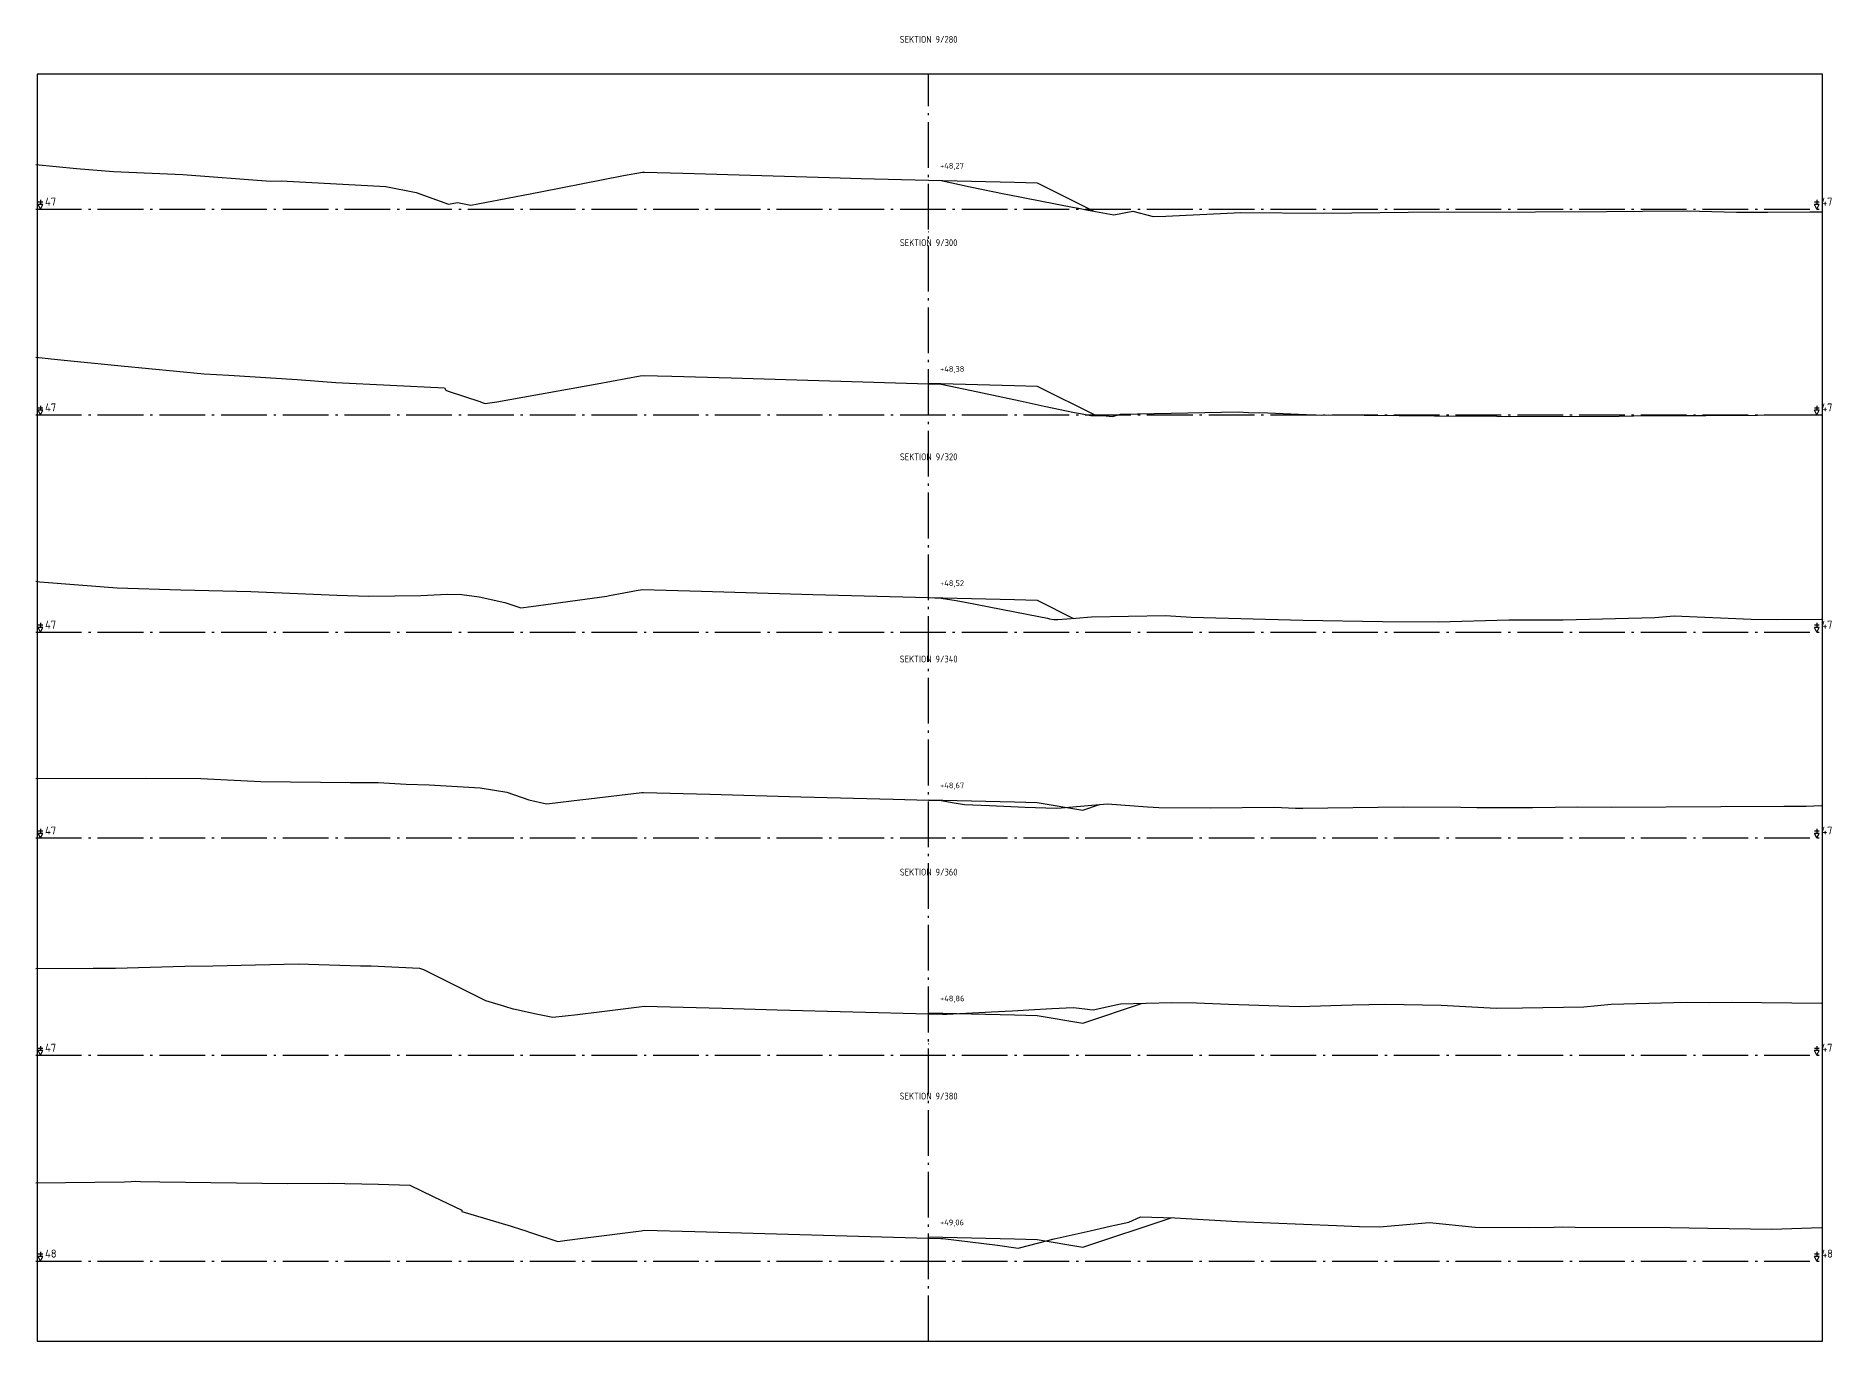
# Model space of a CAD drawing. Header units: metres. Extents: x 164066 to 165347, y 6228109 to 6230364.
# Drawn here: x 164151.8 to 164230.4, y 6229784.2 to 6229841.2 of the extents above; entities that cross this region are included whole.
import ezdxf
from ezdxf.enums import TextEntityAlignment as Align

# ---------------------------------------------------------------- set-up
doc = ezdxf.new("R2010")
doc.units = ezdxf.units.M
doc.header["$LTSCALE"] = 0.1
doc.linetypes.add('CENTRUMLINJE', pattern=[27, 20, -3, 1, -3])
for name, color, linetype in [('M-000', 7, 'Continuous'), ('M-372A', 3, 'Continuous'), ('M-374C', 6, 'Continuous'), ('M-378A', 7, 'CENTRUMLINJE'), ('M-378AT', 4, 'Continuous'), ('M-378B', 4, 'CENTRUMLINJE'), ('M-378BT', 4, 'Continuous'), ('T19202X', 4, 'Continuous')]:
    doc.layers.add(name, color=color, linetype=linetype)
doc.styles.add('ISO35', font='ISO3098', dxfattribs={"height": 3.5})
doc.styles.add('P_ISO_25', font='ISO', dxfattribs={"height": 2.5})
doc.styles.add('P_ISO_30', font='ISO', dxfattribs={"height": 3})

msp = doc.modelspace()

# ---------------------------------------------------------------- linework, layer by layer
at = {"layer": 'M-000'}
msp.add_lwpolyline([(164151.854, 6229784.154), (164229.954, 6229784.154), (164229.954, 6229839.554), (164151.854, 6229839.554), (164151.854, 6229784.154)], dxfattribs=at)
at = {"layer": 'M-372A', "color": 3, "linetype": 'Continuous'}
for points in [[(164151.804, 6229835.606), (164153.577, 6229835.431), (164155.204, 6229835.302), (164158.235, 6229835.163), (164162.072, 6229834.88), (164162.529, 6229834.887), (164167.11, 6229834.642), (164168.435, 6229834.383), (164169.852, 6229833.867), (164170.251, 6229833.936), (164170.828, 6229833.818), (164172.05, 6229834.056), (164173.881, 6229834.413), (164177.512, 6229835.121), (164178.339, 6229835.271), (164178.419, 6229835.269), (164180.103, 6229835.218), (164186.518, 6229835.036), (164187.895, 6229834.997), (164190.854, 6229834.914), (164191.407, 6229834.898), (164192.672, 6229834.633), (164194.161, 6229834.321), (164194.311, 6229834.289), (164197.153, 6229833.743), (164197.411, 6229833.693), (164197.838, 6229833.611), (164198.953, 6229833.397), (164199.784, 6229833.557), (164200.671, 6229833.328), (164201.234, 6229833.342), (164204.509, 6229833.498), (164208.136, 6229833.478), (164211.823, 6229833.523), (164217.4, 6229833.526), (164220.509, 6229833.554), (164222.075, 6229833.566), (164224.039, 6229833.57), (164226.19, 6229833.524), (164227.556, 6229833.523), (164229.402, 6229833.527), (164229.904, 6229833.53)], [(164151.804, 6229827.172), (164152.753, 6229827.081), (164155.531, 6229826.796), (164159.162, 6229826.454), (164160.237, 6229826.396), (164163.235, 6229826.195), (164164.917, 6229826.077), (164167.303, 6229825.954), (164169.68, 6229825.83), (164169.735, 6229825.728), (164169.836, 6229825.694), (164171.218, 6229825.234), (164171.322, 6229825.199), (164171.459, 6229825.153), (164171.968, 6229825.224), (164176.351, 6229826.017), (164178.232, 6229826.357), (164178.363, 6229826.381), (164179.618, 6229826.345), (164182.21, 6229826.269), (164190.854, 6229826.014), (164190.954, 6229826.011), (164191.405, 6229825.997), (164192.731, 6229825.716), (164194.863, 6229825.264), (164195.912, 6229825.041), (164197.239, 6229824.76), (164197.499, 6229824.709), (164197.952, 6229824.62), (164198.103, 6229824.629), (164198.474, 6229824.623), (164198.889, 6229824.577), (164199.249, 6229824.687), (164204.409, 6229824.785), (164204.633, 6229824.778), (164204.841, 6229824.765), (164205.689, 6229824.742), (164208.031, 6229824.645), (164208.36, 6229824.653), (164212.979, 6229824.615), (164215.701, 6229824.594), (164216.241, 6229824.585), (164221.051, 6229824.595), (164222.315, 6229824.62), (164223.611, 6229824.624), (164224.844, 6229824.633), (164229.373, 6229824.651), (164229.904, 6229824.652)], [(164151.804, 6229817.377), (164151.978, 6229817.355), (164155.362, 6229817.094), (164158.144, 6229817.003), (164161.206, 6229816.933), (164164.972, 6229816.766), (164166.373, 6229816.722), (164168.636, 6229816.754), (164169.786, 6229816.809), (164170.44, 6229816.797), (164171.195, 6229816.697), (164172.315, 6229816.445), (164173.019, 6229816.21), (164173.473, 6229816.273), (164176.77, 6229816.734), (164176.896, 6229816.756), (164177.911, 6229816.94), (164178.065, 6229816.968), (164178.343, 6229817.018), (164180.913, 6229816.945), (164185.787, 6229816.805), (164190.854, 6229816.662), (164191.405, 6229816.646), (164192.064, 6229816.533), (164192.453, 6229816.466), (164195.675, 6229815.832), (164196.048, 6229815.759), (164196.134, 6229815.742), (164196.33, 6229815.703), (164196.506, 6229815.713), (164197.29, 6229815.76), (164197.984, 6229815.818), (164201.218, 6229815.875), (164202.332, 6229815.81), (164207.228, 6229815.684), (164210.703, 6229815.616), (164213.151, 6229815.606), (164216.233, 6229815.698), (164218.611, 6229815.697), (164222.619, 6229815.795), (164223.468, 6229815.861), (164226.836, 6229815.715), (164227.973, 6229815.706), (164229.904, 6229815.715)], [(164151.804, 6229808.752), (164156.656, 6229808.765), (164159.018, 6229808.757), (164161.647, 6229808.628), (164165.546, 6229808.586), (164166.777, 6229808.582), (164168.002, 6229808.513), (164169.006, 6229808.479), (164171.236, 6229808.349), (164172.4, 6229808.154), (164173.358, 6229807.815), (164174.14, 6229807.645), (164174.275, 6229807.661), (164175.603, 6229807.818), (164175.983, 6229807.863), (164178.315, 6229808.141), (164178.375, 6229808.148), (164181.289, 6229808.068), (164185.263, 6229807.957), (164189.303, 6229807.846), (164190.854, 6229807.802), (164191.402, 6229807.786), (164191.969, 6229807.689), (164192.426, 6229807.61), (164193.51, 6229807.568), (164195.073, 6229807.507), (164196.428, 6229807.454), (164196.651, 6229807.473), (164198.171, 6229807.601), (164198.673, 6229807.643), (164200.43, 6229807.512), (164200.929, 6229807.491), (164203.162, 6229807.476), (164205.976, 6229807.499), (164206.906, 6229807.459), (164207.223, 6229807.459), (164211.609, 6229807.52), (164214.131, 6229807.496), (164214.839, 6229807.493), (164215.144, 6229807.484), (164215.535, 6229807.483), (164217.274, 6229807.49), (164219.253, 6229807.514), (164220.706, 6229807.496), (164225.5, 6229807.523), (164228.264, 6229807.543), (164229.244, 6229807.546), (164229.904, 6229807.571)], [(164151.804, 6229800.446), (164154.315, 6229800.456), (164154.767, 6229800.465), (164155.288, 6229800.453), (164158.314, 6229800.541), (164159.543, 6229800.558), (164163.269, 6229800.643), (164166.005, 6229800.569), (164166.462, 6229800.558), (164168.581, 6229800.454), (164168.761, 6229800.396), (164171.466, 6229799.045), (164172.3, 6229798.798), (164172.665, 6229798.689), (164172.689, 6229798.684), (164173.026, 6229798.611), (164173.608, 6229798.485), (164174.414, 6229798.311), (164175.501, 6229798.439), (164176.441, 6229798.55), (164176.671, 6229798.577), (164178.185, 6229798.773), (164178.415, 6229798.802), (164181.826, 6229798.704), (164184.223, 6229798.635), (164190.854, 6229798.458), (164191.453, 6229798.442), (164191.644, 6229798.452), (164193.604, 6229798.553), (164194.51, 6229798.6), (164195.24, 6229798.638), (164196.236, 6229798.69), (164197.193, 6229798.739), (164197.8, 6229798.663), (164197.898, 6229798.65), (164198.051, 6229798.631), (164198.917, 6229798.826), (164199.24, 6229798.899), (164201.498, 6229798.954), (164202.573, 6229798.947), (164203.967, 6229798.886), (164207.065, 6229798.789), (164209.376, 6229798.863), (164210.831, 6229798.886), (164213.27, 6229798.838), (164215.673, 6229798.718), (164216.829, 6229798.73), (164219.52, 6229798.775), (164220.703, 6229798.884), (164223.999, 6229798.971), (164225.031, 6229798.963), (164225.994, 6229798.969), (164229.904, 6229798.927)], [(164151.804, 6229791.078), (164155.68, 6229791.124), (164155.967, 6229791.138), (164156.153, 6229791.147), (164156.377, 6229791.135), (164157.217, 6229791.117), (164162.808, 6229791.046), (164164.584, 6229791.056), (164166.784, 6229791.011), (164168.162, 6229790.965), (164169.18, 6229790.474), (164170.429, 6229789.873), (164170.441, 6229789.823), (164172.591, 6229789.185), (164173.043, 6229789.036), (164173.185, 6229788.989), (164173.432, 6229788.907), (164174.63, 6229788.512), (164175.047, 6229788.566), (164175.732, 6229788.654), (164176.08, 6229788.699), (164178.273, 6229788.98), (164178.424, 6229788.999), (164180.625, 6229788.943), (164190.854, 6229788.659), (164191.38, 6229788.645), (164191.385, 6229788.644), (164191.391, 6229788.643), (164191.479, 6229788.642), (164193.859, 6229788.342), (164194.765, 6229788.216), (164194.833, 6229788.233), (164195.61, 6229788.434), (164196.346, 6229788.624), (164197.915, 6229788.977), (164198.788, 6229789.174), (164199.609, 6229789.359), (164200.114, 6229789.59), (164201.627, 6229789.545), (164204.37, 6229789.378), (164208.689, 6229789.204), (164209.694, 6229789.163), (164210.574, 6229789.153), (164212.759, 6229789.344), (164214.754, 6229789.141), (164217.118, 6229789.12), (164218.208, 6229789.14), (164218.593, 6229789.154), (164219.133, 6229789.142), (164223.303, 6229789.119), (164224.935, 6229789.088), (164227.734, 6229789.046), (164229.904, 6229789.127)]]:
    msp.add_lwpolyline(points, dxfattribs=at)
at = {"layer": 'M-374C', "color": 6, "linetype": 'Continuous'}
for points in [[(164190.849, 6229834.924), (164190.85, 6229834.923), (164190.851, 6229834.923), (164190.852, 6229834.923), (164190.853, 6229834.923), (164190.854, 6229834.923), (164194.604, 6229834.83), (164195.104, 6229834.817), (164195.604, 6229834.805), (164198.086, 6229833.564)], [(164190.849, 6229826.035), (164190.85, 6229826.034), (164190.851, 6229826.035), (164190.852, 6229826.035), (164190.853, 6229826.035), (164190.854, 6229826.035), (164194.604, 6229825.941), (164195.104, 6229825.929), (164195.604, 6229825.916), (164198.18, 6229824.628)], [(164190.849, 6229816.67), (164190.85, 6229816.669), (164190.851, 6229816.67), (164190.852, 6229816.67), (164190.853, 6229816.67), (164190.854, 6229816.67), (164194.604, 6229816.576), (164195.104, 6229816.563), (164195.604, 6229816.551), (164197.197, 6229815.755)], [(164190.849, 6229807.828), (164190.85, 6229807.828), (164190.851, 6229807.828), (164190.852, 6229807.828), (164190.853, 6229807.828), (164190.854, 6229807.828), (164194.604, 6229807.734), (164195.104, 6229807.722), (164195.604, 6229807.709), (164197.604, 6229807.375), (164198.32, 6229807.614)], [(164190.849, 6229798.51), (164190.85, 6229798.51), (164190.851, 6229798.51), (164190.852, 6229798.51), (164190.853, 6229798.51), (164190.854, 6229798.51), (164194.604, 6229798.416), (164195.104, 6229798.404), (164195.604, 6229798.391), (164197.604, 6229798.057), (164200.203, 6229798.923)], [(164190.849, 6229788.716), (164190.85, 6229788.715), (164190.851, 6229788.716), (164190.852, 6229788.716), (164190.853, 6229788.716), (164190.854, 6229788.716), (164194.604, 6229788.622), (164195.104, 6229788.609), (164195.604, 6229788.597), (164197.604, 6229788.263), (164201.469, 6229789.55)]]:
    msp.add_lwpolyline(points, dxfattribs=at)
at = {"layer": 'M-378A'}
for p, q in [((164151.804, 6229833.654), (164229.904, 6229833.654)), ((164151.804, 6229824.654), (164229.904, 6229824.654)), ((164151.804, 6229815.154), (164229.904, 6229815.154)), ((164151.804, 6229806.154), (164229.904, 6229806.154)), ((164151.804, 6229796.654), (164229.904, 6229796.654)), ((164151.804, 6229787.654), (164229.904, 6229787.654))]:
    msp.add_line(p, q, dxfattribs=at)
at = {"layer": 'M-378AT'}
for p, q in [((164152.104, 6229833.954), (164151.904, 6229833.954)), ((164152.004, 6229833.654), (164151.904, 6229833.854)), ((164152.104, 6229833.854), (164151.904, 6229833.854)), ((164152.004, 6229834.054), (164152.004, 6229833.854)), ((164152.004, 6229833.654), (164152.104, 6229833.854)), ((164229.804, 6229833.954), (164229.604, 6229833.954)), ((164229.704, 6229833.654), (164229.604, 6229833.854)), ((164229.804, 6229833.854), (164229.604, 6229833.854)), ((164229.704, 6229834.054), (164229.704, 6229833.854)), ((164229.704, 6229833.654), (164229.804, 6229833.854)), ((164152.104, 6229824.954), (164151.904, 6229824.954)), ((164152.004, 6229825.054), (164152.004, 6229824.854)), ((164229.804, 6229824.954), (164229.604, 6229824.954)), ((164229.704, 6229825.054), (164229.704, 6229824.854)), ((164152.004, 6229824.654), (164151.904, 6229824.854)), ((164152.104, 6229824.854), (164151.904, 6229824.854)), ((164152.004, 6229824.654), (164152.104, 6229824.854)), ((164229.704, 6229824.654), (164229.604, 6229824.854)), ((164229.804, 6229824.854), (164229.604, 6229824.854)), ((164229.704, 6229824.654), (164229.804, 6229824.854)), ((164152.004, 6229815.554), (164152.004, 6229815.354)), ((164229.704, 6229815.554), (164229.704, 6229815.354)), ((164152.104, 6229815.454), (164151.904, 6229815.454)), ((164152.004, 6229815.154), (164151.904, 6229815.354)), ((164152.104, 6229815.354), (164151.904, 6229815.354)), ((164152.004, 6229815.154), (164152.104, 6229815.354)), ((164229.804, 6229815.454), (164229.604, 6229815.454)), ((164229.704, 6229815.154), (164229.604, 6229815.354)), ((164229.804, 6229815.354), (164229.604, 6229815.354)), ((164229.704, 6229815.154), (164229.804, 6229815.354)), ((164152.104, 6229806.454), (164151.904, 6229806.454)), ((164152.004, 6229806.154), (164151.904, 6229806.354)), ((164152.104, 6229806.354), (164151.904, 6229806.354)), ((164152.004, 6229806.554), (164152.004, 6229806.354)), ((164152.004, 6229806.154), (164152.104, 6229806.354)), ((164229.804, 6229806.454), (164229.604, 6229806.454)), ((164229.704, 6229806.154), (164229.604, 6229806.354)), ((164229.804, 6229806.354), (164229.604, 6229806.354)), ((164229.704, 6229806.554), (164229.704, 6229806.354)), ((164229.704, 6229806.154), (164229.804, 6229806.354)), ((164152.104, 6229796.954), (164151.904, 6229796.954)), ((164152.004, 6229796.654), (164151.904, 6229796.854)), ((164152.104, 6229796.854), (164151.904, 6229796.854)), ((164152.004, 6229797.054), (164152.004, 6229796.854)), ((164152.004, 6229796.654), (164152.104, 6229796.854)), ((164229.804, 6229796.954), (164229.604, 6229796.954)), ((164229.704, 6229796.654), (164229.604, 6229796.854)), ((164229.804, 6229796.854), (164229.604, 6229796.854)), ((164229.704, 6229797.054), (164229.704, 6229796.854)), ((164229.704, 6229796.654), (164229.804, 6229796.854)), ((164152.004, 6229788.054), (164152.004, 6229787.854)), ((164229.704, 6229788.054), (164229.704, 6229787.854)), ((164152.104, 6229787.954), (164151.904, 6229787.954)), ((164152.004, 6229787.654), (164151.904, 6229787.854)), ((164152.104, 6229787.854), (164151.904, 6229787.854)), ((164152.004, 6229787.654), (164152.104, 6229787.854)), ((164229.804, 6229787.954), (164229.604, 6229787.954)), ((164229.704, 6229787.654), (164229.604, 6229787.854)), ((164229.804, 6229787.854), (164229.604, 6229787.854)), ((164229.704, 6229787.654), (164229.804, 6229787.854))]:
    msp.add_line(p, q, dxfattribs=at)
at = {"layer": 'M-378B', "linetype": 'CENTRUMLINJE'}
msp.add_line((164190.854, 6229784.154), (164190.854, 6229839.554), dxfattribs=at)
at = {"layer": 'T19202X'}
for centre in [(164190.854, 6229832.654), (164190.854, 6229823.654), (164190.854, 6229814.654), (164190.854, 6229806.654), (164190.854, 6229797.154), (164190.854, 6229787.654)]:
    msp.add_circle(centre, 0.001, dxfattribs=at)

# ---------------------------------------------------------------- texts
at = {"layer": 'M-378AT', "style": 'ISO35'}
for s, p in [('47', (164152.204, 6229833.804)), ('47', (164229.904, 6229833.804)), ('47', (164152.204, 6229824.804)), ('47', (164229.904, 6229824.804)), ('47', (164152.204, 6229815.304)), ('47', (164229.904, 6229815.304)), ('47', (164152.204, 6229806.304)), ('47', (164229.904, 6229806.304)), ('47', (164152.204, 6229796.804)), ('47', (164229.904, 6229796.804)), ('48', (164152.204, 6229787.804)), ('48', (164229.904, 6229787.804))]:
    msp.add_text(s, height=0.35, dxfattribs=at).set_placement(p)
at = {"layer": 'M-378BT', "style": 'P_ISO_30'}
for s, p in [('SEKTION 9/280', (164190.854, 6229840.923)), ('SEKTION 9/300', (164190.854, 6229832.035)), ('SEKTION 9/320', (164190.854, 6229822.67)), ('SEKTION 9/340', (164190.854, 6229813.828)), ('SEKTION 9/360', (164190.854, 6229804.51)), ('SEKTION 9/380', (164190.854, 6229794.716))]:
    msp.add_text(s, height=0.3, dxfattribs=at).set_placement(p, align=Align.CENTER)
at = {"layer": 'M-378BT', "style": 'P_ISO_25'}
for s, p in [('+48,27', (164191.354, 6229835.423)), ('+48,38', (164191.354, 6229826.535)), ('+48,52', (164191.354, 6229817.17)), ('+48,67', (164191.354, 6229808.328)), ('+48,86', (164191.354, 6229799.01)), ('+49,06', (164191.354, 6229789.216))]:
    msp.add_text(s, height=0.25, dxfattribs=at).set_placement(p)

doc.saveas('drawing.dxf')
